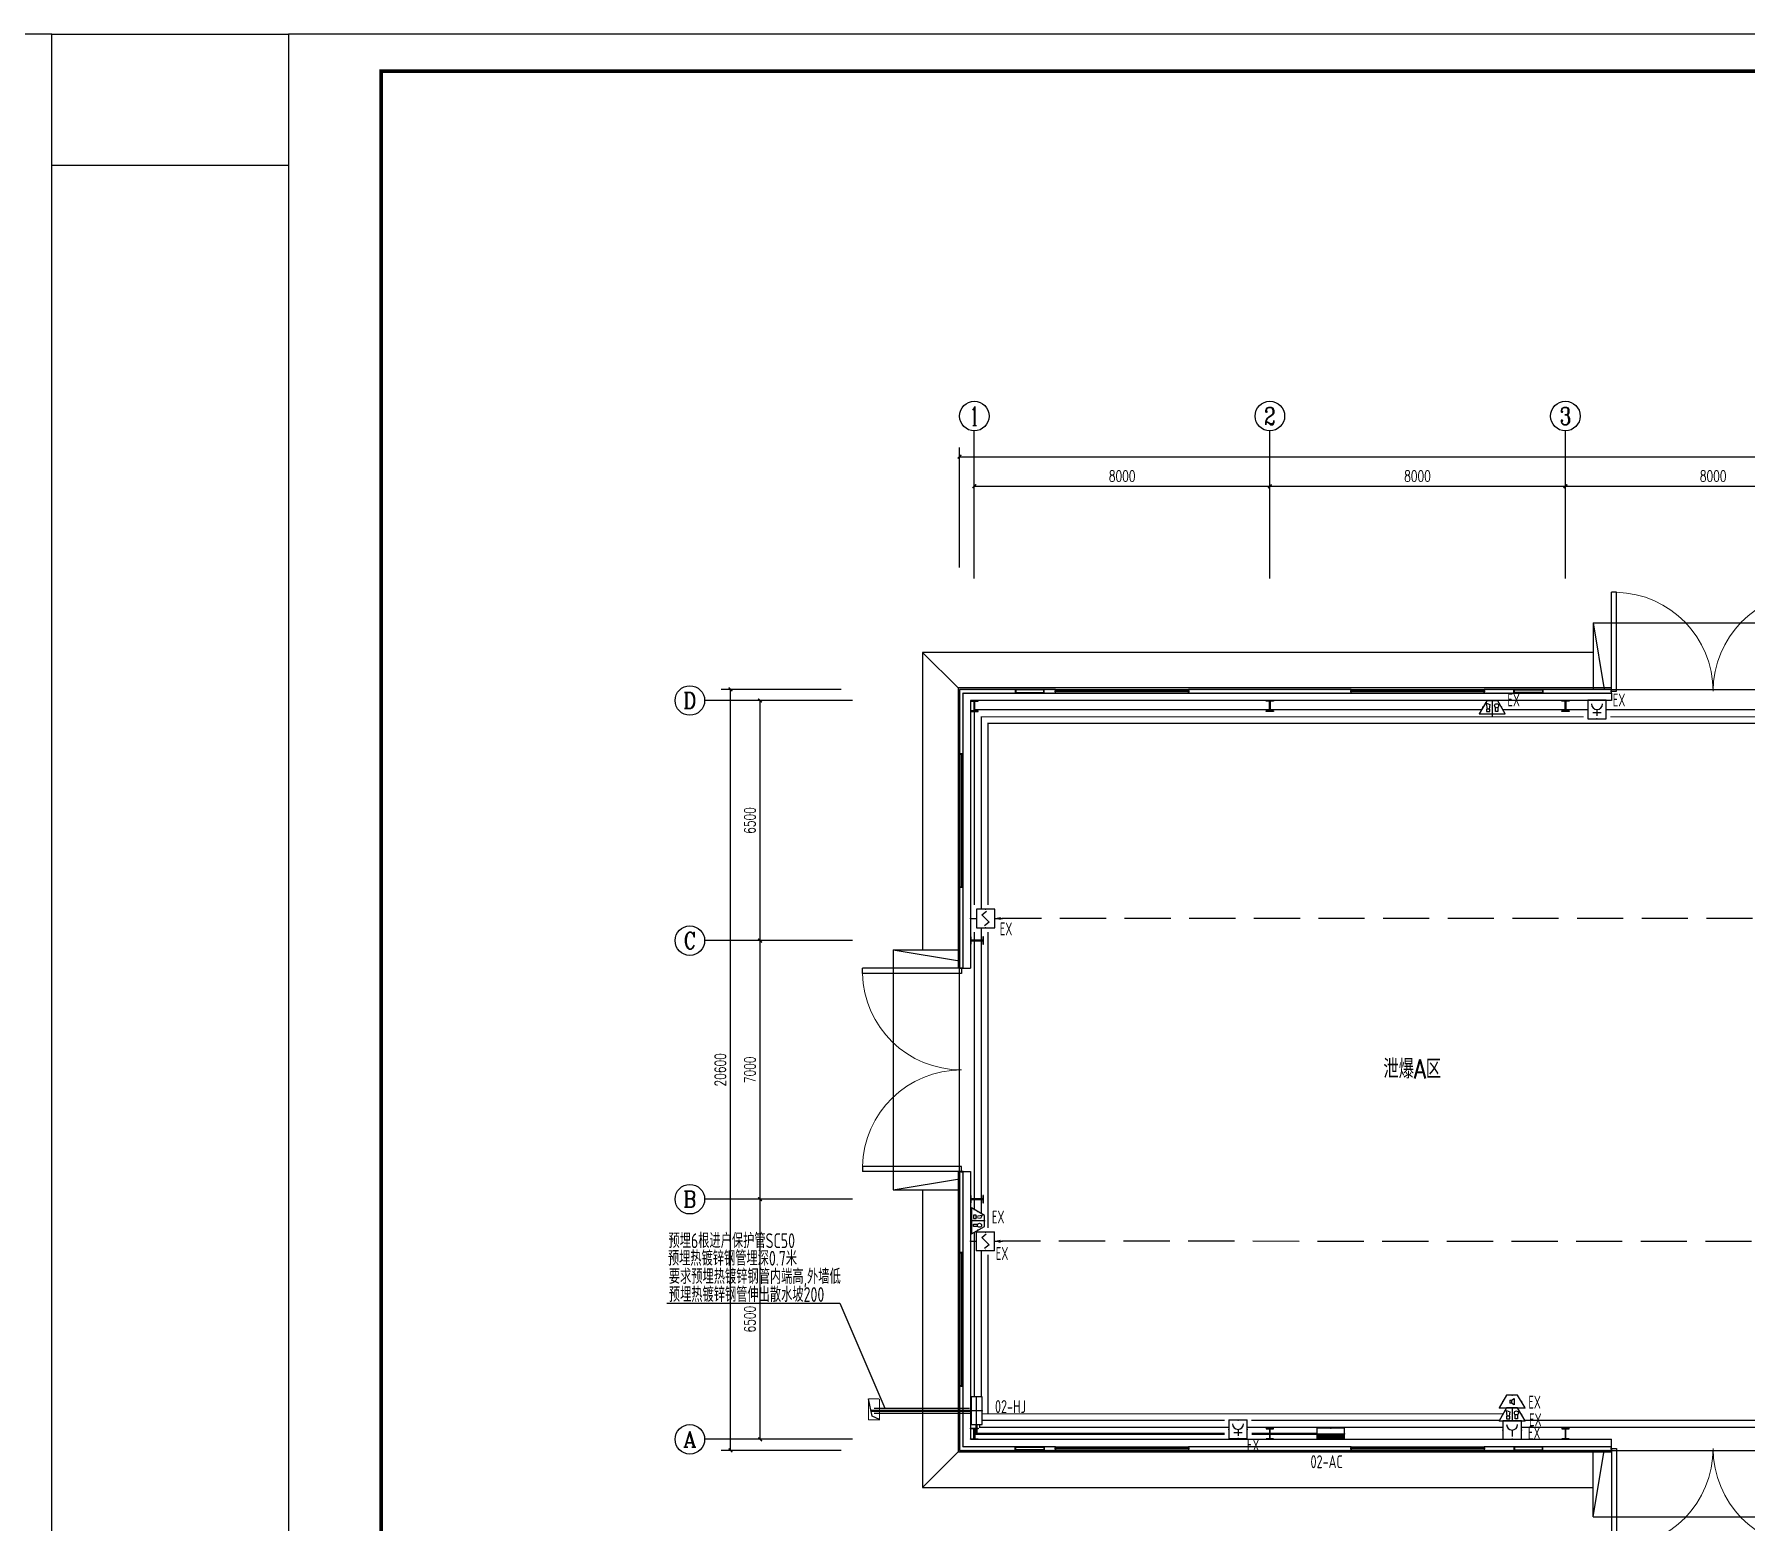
# Model space of a CAD drawing. Extents: x 1234595 to 2088511, y -80443 to 75292.
# Drawn here: x 1702804 to 1749135, y -41469 to -1201 of the extents above; entities that cross this region are included whole.
import ezdxf
from ezdxf.enums import TextEntityAlignment as Align

# ---------------------------------------------------------------- set-up
doc = ezdxf.new("R2010")
doc.units = 0
doc.header["$LTSCALE"] = 1000
doc.header["$MEASUREMENT"] = 0
doc.linetypes.add('DASH', pattern=[0.35, 0.25, -0.1])
doc.linetypes.add('DOTE', pattern=[2.42, 2, -0.2, 0.02, -0.2])
doc.layers.get('0').update_dxf_attribs({"linetype": 'CONTINUOUS'})
doc.layers.get('Defpoints').update_dxf_attribs({"linetype": 'CONTINUOUS'})
doc.layers.add('_0', color=7, linetype='CONTINUOUS', lineweight=25)
for name, color, linetype in [('AXIS_TEXT', 7, 'CONTINUOUS'), ('EQUIP-消防', 3, 'CONTINUOUS'), ('EQUIP-箱柜', 3, 'CONTINUOUS'), ('PUB_DIM', 3, 'CONTINUOUS'), ('PUB_TITLE', 4, 'CONTINUOUS'), ('SIG_TEXT', 7, 'CONTINUOUS'), ('WIRE-消防', 5, 'CONTINUOUS'), ('WIRE-照明', 1, 'CONTINUOUS'), ('建筑底图', 251, 'CONTINUOUS'), ('电信', 7, 'CONTINUOUS'), ('电气', 3, 'CONTINUOUS'), ('电气文字', 7, 'CONTINUOUS')]:
    doc.layers.add(name, color=color, linetype=linetype)
doc.styles.add('_HZTXT', font='txt.shx', dxfattribs={"width": 0.8, "bigfont": 'HZTXT.shx'})
doc.styles.add('_TCH_AXIS', font='COMPLEX', dxfattribs={"bigfont": 'GBCBIG'})
doc.styles.add('_TCH_DIM_T3', font='SIMPLEX', dxfattribs={"width": 0.705882, "bigfont": 'GBCBIG'})
doc.styles.add('_TEL_DIM', font='SIMPLEX', dxfattribs={"width": 0.8, "height": 3.5, "bigfont": 'HZTXT'})
doc.styles.add('COMPLEX', font='COMPLEX')
doc.styles.add('SCEI', font='sceie.shx', dxfattribs={"width": 0.75, "bigfont": 'sceic.shx'})
doc.styles.add('sceie', font='sceie.shx', dxfattribs={"width": 0.7, "bigfont": 'sceic.shx'})
doc.styles.get("Standard").update_dxf_attribs({"font": 'GBENOR', "bigfont": 'GBCBIG'})
doc.styles.add('TG_LINETYPE', font='sceie.shx', dxfattribs={"width": 0.7, "height": 3, "bigfont": 'sceic.shx'})
doc.linetypes.add('TG_BC', pattern='A,2,-0.85,["BC",TG_LINETYPE,S=0.1,R=0,X=-0.65,Y=-0.15],0', length=2.85)
doc.dimstyles.new('_TCH_ARCH&&100', dxfattribs={"dimtxt": 297.5, "dimasz": 100, "dimexe": 250, "dimexo": 300, "dimgap": 126.25, "dimtad": 1, "dimdec": 0, "dimzin": 0, "dimdsep": 46, "dimtxsty": '_TCH_DIM_T3', "dimblk": 'ARCHTICK', "dimcen": 0.09, "dimclrt": 7, "dimazin": 2, "dimtfac": 1, "dimtdec": 0, "dimtix": 1, "dimtmove": 2, "dimatfit": 3, "dimfxl": 0, "dimtolj": 1, "dimtzin": 0, "dimarcsym": 0})

# ---------------------------------------------------------------- blocks, each defined once
blk = doc.blocks.new('$equip$00002936')
for p, q in [((-0.75, 0.6), (-0.75, 0)), ((0.75, 0.6), (-0.75, 0.6)), ((-0.75, 0.3), (0.75, 0.3)), ((-0.75, 0), (0.75, 0)), ((0, 0), (0, 0.6)), ((0.75, 0), (0.75, 0.6))]:
    blk.add_line(p, q)
at = {"const_width": 0.04}
blk.add_lwpolyline([(-0.75, 0.6), (-0.75, 0), (0.75, 0), (0.75, 0.6), (-0.75, 0.6), (-0.75, 0)], dxfattribs=at)
for p in [(-0.75, 0.3), (0, 0.6), (0, 0), (0.75, 0.3)]:
    blk.add_point(p)
at = {"color": 7, "style": '_TEL_DIM', "flags": 1}
for tag in ['A', 'REMARK']:
    blk.add_attdef(tag, text='', height=0.00002, dxfattribs=at).set_placement((0, 0), align=Align.MIDDLE_CENTER)
blk = doc.blocks.new('$equip$00002679')
for p, q in [((-0.3, 0.699), (-0.703, 0)), ((-0.703, 0), (0.703, 0)), ((-0.264, 0.249), (-0.304, 0.569)), ((-0.304, 0.569), (-0.128, 0.489)), ((-0.304, 0.249), (-0.304, 0.113)), ((-0.128, 0.249), (-0.304, 0.249)), ((-0.304, 0.113), (-0.128, 0.113)), ((0.3, 0.699), (-0.3, 0.699)), ((0.3, 0.699), (-0.3, 0.699)), ((-0.128, 0.489), (-0.168, 0.249)), ((-0.128, 0.113), (-0.128, 0.249)), ((0, 0.699), (0, 0)), ((0.174, 0.11), (0.174, 0.338)), ((0.294, 0.11), (0.174, 0.11)), ((0.294, 0.338), (0.294, 0.11)), ((0.703, 0), (0.3, 0.699))]:
    blk.add_line(p, q)
at = {"const_width": 0.04}
for points in [[(-0.299, 0.699), (0.301, 0.699), (0.703, 0), (-0.702, 0), (-0.299, 0.699), (0.301, 0.699)], [(-0.3, 0.699), (0.3, 0.699), (0.703, 0), (-0.703, 0), (-0.3, 0.699), (0.3, 0.699)]]:
    blk.add_lwpolyline(points, dxfattribs=at)
blk.add_circle((0.234, 0.43), 0.111)
for p in [(-0.501, 0.349), (0, 0.699), (0, 0), (0.502, 0.349)]:
    blk.add_point(p)
at = {"color": 7, "flags": 1}
for tag, height, p in [('A', 0.00002, (0, 0)), ('B', 0.4, (0.961, 0.299))]:
    blk.add_attdef(tag, text='', height=height, dxfattribs=at).set_placement(p, align=Align.MIDDLE_CENTER)
blk = doc.blocks.new('$equip$00002677')
for p, q in [((-0.3, 0.699), (-0.703, 0)), ((-0.703, 0), (0.703, 0)), ((0.3, 0.699), (-0.3, 0.699)), ((-0.117, 0.421), (-0.117, 0.26)), ((-0.117, 0.421), (-0.036, 0.421)), ((-0.036, 0.26), (-0.117, 0.26)), ((-0.036, 0.421), (0.118, 0.503)), ((-0.036, 0.421), (-0.036, 0.26)), ((0.118, 0.173), (-0.036, 0.26)), ((0.118, 0.503), (0.118, 0.173)), ((0.703, 0), (0.3, 0.699))]:
    blk.add_line(p, q)
at = {"const_width": 0.04}
blk.add_lwpolyline([(-0.3, 0.699), (0.3, 0.699), (0.703, 0), (-0.703, 0), (-0.3, 0.699), (0.3, 0.699)], dxfattribs=at)
blk.add_lwpolyline([(-0.3, 0.699), (0.3, 0.699), (0.703, 0), (-0.703, 0), (-0.3, 0.699), (0.3, 0.699)], dxfattribs=at)
for p in [(-0.501, 0.349), (0, 0.699), (0, 0), (0.502, 0.349)]:
    blk.add_point(p)
at = {"color": 7, "flags": 1}
for tag, height, p in [('A', 0.00002, (0, 0)), ('B', 0.4, (0.961, 0.299))]:
    blk.add_attdef(tag, text='', height=height, dxfattribs=at).set_placement(p, align=Align.MIDDLE_CENTER)
blk = doc.blocks.new('$equip$00002657')
for p, q in [((-0.5, 1), (-0.5, 0)), ((0.5, 1), (-0.5, 1)), ((0.5, 0), (0.5, 1)), ((-0.5, 0), (0.5, 0)), ((0, 0.5), (0, 0.15))]:
    blk.add_line(p, q)
at = {"const_width": 0.04}
blk.add_lwpolyline([(-0.5, 1), (0.5, 1), (0.5, 0), (-0.5, 0), (-0.5, 1), (0.5, 1)], dxfattribs=at)
blk.add_arc((0, 0.8), 0.3, 180, 0)
for p in [(0, 1), (-0.5, 0.5), (0, 0), (0.5, 0.5)]:
    blk.add_point(p)
at = {"color": 7, "flags": 1}
for tag, height, p in [('A', 0.00002, (0, 0)), ('B', 0.4, (0.762, 0.292))]:
    blk.add_attdef(tag, text='', height=height, dxfattribs=at).set_placement(p, align=Align.MIDDLE_CENTER)
blk = doc.blocks.new('$DorLib2D$00000002')
for p, q in [((-0.5, 0), (-0.5, 0.4875)), ((-0.475, 0.4875), (-0.5, 0.4875)), ((-0.475, 0), (-0.475, 0.4875)), ((0.475, 0), (0.475, 0.4875)), ((0.475, 0.4875), (0.5, 0.4875)), ((0.5, 0), (0.5, 0.4875)), ((-0.5, 0), (-0.475, 0)), ((0.5, 0), (0.475, 0))]:
    blk.add_line(p, q)
at = {"lineweight": 13}
for centre, start, end in [((-0.4875, 0), 0, 88.53072), ((0.4875, 0), 91.46928, 180)]:
    blk.add_arc(centre, 0.4875, start, end, dxfattribs=at)
blk = doc.blocks.new('$TCHSYS$WIN2D')
for p, q in [((-0.5, 0.5), (0.5, 0.5)), ((-0.5, 0.5), (-0.5, -0.5)), ((0.5, 0.5), (0.5, -0.5)), ((0.5, 0.167), (-0.5, 0.167)), ((0.5, -0.167), (-0.5, -0.167)), ((-0.5, -0.5), (0.5, -0.5))]:
    blk.add_line(p, q)
blk = doc.blocks.new('_ArchTick')
at = {"color": 0, "linetype": 'ByBlock', "const_width": 0.4}
blk.add_lwpolyline([(-0.5, -0.5), (0.5, 0.5)], dxfattribs=at)
blk = doc.blocks.new('*D173')
at = {"layer": 'Defpoints', "color": 0, "transparency": 16777216}
for p in [(1722452, -32737), (1724952, -32737), (1724952, -39237)]:
    blk.add_point(p, dxfattribs=at)
at = {"layer": '建筑底图', "color": 0, "lineweight": -2, "transparency": 16777216}
for p, q in [((1724652, -32737), (1722202, -32737)), ((1722452, -39237), (1722452, -32737)), ((1724652, -39237), (1722202, -39237))]:
    blk.add_line(p, q, dxfattribs=at)
at = {"layer": '建筑底图', "color": 0, "lineweight": -2, "transparency": 16777216, "xscale": 100, "yscale": 100, "zscale": 100}
for p, rotation in [((1722452, -32737), 90), ((1722452, -39237), 270)]:
    blk.add_blockref('_ArchTick', p, dxfattribs=dict(at, rotation=rotation))
at = {"layer": '建筑底图', "color": 7, "transparency": 16777216, "insert": (1722177, -35987), "char_height": 297.5, "attachment_point": 5, "rotation": 90, "style": '_TCH_DIM_T3'}
blk.add_mtext('\\A1;6500', dxfattribs=at)
blk = doc.blocks.new('*D174')
at = {"layer": 'Defpoints', "color": 0, "transparency": 16777216}
for p in [(1722452, -25737), (1724952, -25737), (1724952, -32737)]:
    blk.add_point(p, dxfattribs=at)
at = {"layer": '建筑底图', "color": 0, "lineweight": -2, "transparency": 16777216}
for p, q in [((1724652, -25737), (1722202, -25737)), ((1722452, -32737), (1722452, -25737)), ((1724652, -32737), (1722202, -32737))]:
    blk.add_line(p, q, dxfattribs=at)
at = {"layer": '建筑底图', "color": 0, "lineweight": -2, "transparency": 16777216, "xscale": 100, "yscale": 100, "zscale": 100}
for p, rotation in [((1722452, -25737), 90), ((1722452, -32737), 270)]:
    blk.add_blockref('_ArchTick', p, dxfattribs=dict(at, rotation=rotation))
at = {"layer": '建筑底图', "color": 7, "transparency": 16777216, "insert": (1722177, -29237), "char_height": 297.5, "attachment_point": 5, "rotation": 90, "style": '_TCH_DIM_T3'}
blk.add_mtext('\\A1;7000', dxfattribs=at)
blk = doc.blocks.new('*D175')
at = {"layer": 'Defpoints', "color": 0, "transparency": 16777216}
for p in [(1722452, -19237), (1724952, -19237), (1724952, -25737)]:
    blk.add_point(p, dxfattribs=at)
at = {"layer": '建筑底图', "color": 0, "lineweight": -2, "transparency": 16777216}
for p, q in [((1724652, -19237), (1722202, -19237)), ((1722452, -25737), (1722452, -19237)), ((1724652, -25737), (1722202, -25737))]:
    blk.add_line(p, q, dxfattribs=at)
at = {"layer": '建筑底图', "color": 0, "lineweight": -2, "transparency": 16777216, "xscale": 100, "yscale": 100, "zscale": 100}
for p, rotation in [((1722452, -19237), 90), ((1722452, -25737), 270)]:
    blk.add_blockref('_ArchTick', p, dxfattribs=dict(at, rotation=rotation))
at = {"layer": '建筑底图', "color": 7, "transparency": 16777216, "insert": (1722177, -22487), "char_height": 297.5, "attachment_point": 5, "rotation": 90, "style": '_TCH_DIM_T3'}
blk.add_mtext('\\A1;6500', dxfattribs=at)
blk = doc.blocks.new('*D176')
at = {"layer": 'Defpoints', "color": 0, "transparency": 16777216}
for p in [(1721652, -18937), (1724952, -18937), (1724952, -39537)]:
    blk.add_point(p, dxfattribs=at)
at = {"layer": '建筑底图', "color": 0, "lineweight": -2, "transparency": 16777216}
for p, q in [((1724652, -18937), (1721402, -18937)), ((1721652, -39537), (1721652, -18937)), ((1724652, -39537), (1721402, -39537))]:
    blk.add_line(p, q, dxfattribs=at)
at = {"layer": '建筑底图', "color": 0, "lineweight": -2, "transparency": 16777216, "xscale": 100, "yscale": 100, "zscale": 100}
for p, rotation in [((1721652, -18937), 90), ((1721652, -39537), 270)]:
    blk.add_blockref('_ArchTick', p, dxfattribs=dict(at, rotation=rotation))
at = {"layer": '建筑底图', "color": 7, "transparency": 16777216, "insert": (1721377, -29237), "char_height": 297.5, "attachment_point": 5, "rotation": 90, "style": '_TCH_DIM_T3'}
blk.add_mtext('\\A1;20600', dxfattribs=at)
blk = doc.blocks.new('_AXISO')
blk.add_circle((0, 0), 0.5)
at = {"layer": 'AXIS_TEXT', "style": 'COMPLEX', "width": 1.041667}
blk.add_attdef('A', text='', height=0.56, dxfattribs=at).set_placement((-0.25, -0.28), (0.25, -0.28), align=Align.FIT)
blk = doc.blocks.new('*D181')
at = {"layer": 'Defpoints', "color": 0, "transparency": 16777216}
for p in [(1736252, -13437), (1728252, -15937), (1736252, -15937)]:
    blk.add_point(p, dxfattribs=at)
at = {"layer": '建筑底图', "color": 0, "lineweight": -2, "transparency": 16777216}
for p, q in [((1728252, -15637), (1728252, -13187)), ((1736252, -15637), (1736252, -13187)), ((1728252, -13437), (1736252, -13437))]:
    blk.add_line(p, q, dxfattribs=at)
at = {"layer": '建筑底图', "color": 0, "lineweight": -2, "transparency": 16777216, "xscale": 100, "yscale": 100, "zscale": 100, "rotation": 180}
blk.add_blockref('_ArchTick', (1728252, -13437), dxfattribs=at)
at = {"layer": '建筑底图', "color": 0, "lineweight": -2, "transparency": 16777216, "xscale": 100, "yscale": 100, "zscale": 100}
blk.add_blockref('_ArchTick', (1736252, -13437), dxfattribs=at)
at = {"layer": '建筑底图', "color": 7, "transparency": 16777216, "insert": (1732252, -13162), "char_height": 297.5, "attachment_point": 5, "style": '_TCH_DIM_T3'}
blk.add_mtext('\\A1;8000', dxfattribs=at)
blk = doc.blocks.new('*D182')
at = {"layer": 'Defpoints', "color": 0, "transparency": 16777216}
for p in [(1744252, -13437), (1736252, -15937), (1744252, -15937)]:
    blk.add_point(p, dxfattribs=at)
at = {"layer": '建筑底图', "color": 0, "lineweight": -2, "transparency": 16777216}
for p, q in [((1736252, -15637), (1736252, -13187)), ((1744252, -15637), (1744252, -13187)), ((1736252, -13437), (1744252, -13437))]:
    blk.add_line(p, q, dxfattribs=at)
at = {"layer": '建筑底图', "color": 0, "lineweight": -2, "transparency": 16777216, "xscale": 100, "yscale": 100, "zscale": 100, "rotation": 180}
blk.add_blockref('_ArchTick', (1736252, -13437), dxfattribs=at)
at = {"layer": '建筑底图', "color": 0, "lineweight": -2, "transparency": 16777216, "xscale": 100, "yscale": 100, "zscale": 100}
blk.add_blockref('_ArchTick', (1744252, -13437), dxfattribs=at)
at = {"layer": '建筑底图', "color": 7, "transparency": 16777216, "insert": (1740252, -13162), "char_height": 297.5, "attachment_point": 5, "style": '_TCH_DIM_T3'}
blk.add_mtext('\\A1;8000', dxfattribs=at)
blk = doc.blocks.new('*D183')
at = {"layer": 'Defpoints', "color": 0, "transparency": 16777216}
for p in [(1752252, -13437), (1744252, -15937), (1752252, -15937)]:
    blk.add_point(p, dxfattribs=at)
at = {"layer": '建筑底图', "color": 0, "lineweight": -2, "transparency": 16777216}
for p, q in [((1744252, -15637), (1744252, -13187)), ((1752252, -15637), (1752252, -13187)), ((1744252, -13437), (1752252, -13437))]:
    blk.add_line(p, q, dxfattribs=at)
at = {"layer": '建筑底图', "color": 0, "lineweight": -2, "transparency": 16777216, "xscale": 100, "yscale": 100, "zscale": 100, "rotation": 180}
blk.add_blockref('_ArchTick', (1744252, -13437), dxfattribs=at)
at = {"layer": '建筑底图', "color": 0, "lineweight": -2, "transparency": 16777216, "xscale": 100, "yscale": 100, "zscale": 100}
blk.add_blockref('_ArchTick', (1752252, -13437), dxfattribs=at)
at = {"layer": '建筑底图', "color": 7, "transparency": 16777216, "insert": (1748252, -13162), "char_height": 297.5, "attachment_point": 5, "style": '_TCH_DIM_T3'}
blk.add_mtext('\\A1;8000', dxfattribs=at)
blk = doc.blocks.new('*D187')
at = {"layer": 'Defpoints', "color": 0, "transparency": 16777216}
for p in [(1776652, -12637), (1727852, -15937), (1776652, -15937)]:
    blk.add_point(p, dxfattribs=at)
at = {"layer": '建筑底图', "color": 0, "lineweight": -2, "transparency": 16777216}
for p, q in [((1727852, -15637), (1727852, -12387)), ((1776652, -15637), (1776652, -12387)), ((1727852, -12637), (1776652, -12637))]:
    blk.add_line(p, q, dxfattribs=at)
at = {"layer": '建筑底图', "color": 0, "lineweight": -2, "transparency": 16777216, "xscale": 100, "yscale": 100, "zscale": 100, "rotation": 180}
blk.add_blockref('_ArchTick', (1727852, -12637), dxfattribs=at)
at = {"layer": '建筑底图', "color": 0, "lineweight": -2, "transparency": 16777216, "xscale": 100, "yscale": 100, "zscale": 100}
blk.add_blockref('_ArchTick', (1776652, -12637), dxfattribs=at)
at = {"layer": '建筑底图', "color": 7, "transparency": 16777216, "insert": (1752252, -12362), "char_height": 297.5, "attachment_point": 5, "style": '_TCH_DIM_T3'}
blk.add_mtext('\\A1;48800', dxfattribs=at)
blk = doc.blocks.new('$equip$00002763')
for p, q in [((-0.5, 0), (-0.907, 0)), ((-0.802, 0.041), (-0.802, -0.039)), ((-0.802, -0.039), (-0.632, 0)), ((-0.5, 0.5), (-0.5, -0.5)), ((0.5, 0.5), (-0.5, 0.5)), ((-0.2, 0.2), (0.05, 0.4)), ((0, 0), (-0.2, 0.2)), ((0, 0), (0.2, -0.2)), ((0.5, -0.5), (0.5, 0.5)), ((0.809, 0), (0.5, 0)), ((-0.5, -0.5), (0.5, -0.5)), ((0.2, -0.2), (-0.05, -0.4))]:
    blk.add_line(p, q)
at = {"color": 0, "linetype": 'Continuous'}
blk.add_line((-0.632, 0), (-0.802, 0.041), dxfattribs=at)
at = {"const_width": 0.04}
for points in [[(-0.907, 0), (-0.5, 0)], [(-0.5, 0.5), (0.5, 0.5), (0.5, -0.5), (-0.5, -0.5), (-0.5, 0.5), (0.5, 0.5)], [(0.5, 0), (0.809, 0)]]:
    blk.add_lwpolyline(points, dxfattribs=at)
for p in [(-0.907, 0), (0, 0.5), (0.809, 0), (0, -0.5)]:
    blk.add_point(p)
blk.add_solid([(-0.632, 0), (-0.802, 0.041), (-0.802, -0.039)])
at = {"color": 7, "flags": 1}
for tag, height, p in [('A', 0.00002, (0, 0)), ('B', 0.4, (0.755, -0.345))]:
    blk.add_attdef(tag, text='', height=height, dxfattribs=at).set_placement(p, align=Align.MIDDLE_CENTER)
blk = doc.blocks.new('*X52')
at = {"color": 0}
for p, q in [((-250, 33), (-183, 100)), ((-250, 68), (-218, 100)), ((-247, 0), (-147, 100)), ((-212, 0), (-112, 100)), ((-177, 0), (-77, 100)), ((-141, 0), (-41, 100)), ((-106, 0), (-6, 100)), ((-71, 0), (29, 100)), ((-35, 0), (65, 100)), ((0, 0), (100, 100)), ((35, 0), (135, 100)), ((71, 0), (171, 100)), ((106, 0), (206, 100)), ((141, 0), (241, 100)), ((177, 0), (250, 73)), ((212, 0), (250, 38)), ((247, 0), (250, 3))]:
    blk.add_line(p, q, dxfattribs=at)
blk = doc.blocks.new('$equip$00002929')
for p, q in [((-0.75, 0.6), (-0.75, 0)), ((0.75, 0.6), (-0.75, 0.6)), ((-0.75, 0.3), (0.75, 0.3)), ((-0.75, 0), (0.75, 0)), ((0.75, 0), (0.75, 0.6))]:
    blk.add_line(p, q)
for points, const_width in [([(-0.75, 0.15), (0.75, 0.15)], 0.3), ([(-0.75, 0.6), (-0.75, 0), (0.75, 0), (0.75, 0.6), (-0.75, 0.6), (-0.75, 0)], 0.04)]:
    blk.add_lwpolyline(points, dxfattribs=dict(const_width=const_width))
for p in [(-0.75, 0.3), (0, 0.6), (0, 0), (0.75, 0.3)]:
    blk.add_point(p)
at = {"xscale": 0.00300000000061118, "yscale": 0.00300000000061118, "zscale": 0.00300000000061118}
blk.add_blockref('*X52', (0, 0), dxfattribs=at)
at = {"color": 7, "style": '_TEL_DIM', "flags": 1}
for tag in ['A', 'REMARK']:
    blk.add_attdef(tag, text='', height=0.00002, dxfattribs=at).set_placement((0, 0), align=Align.MIDDLE_CENTER)
blk = doc.blocks.new('$equip$00002656')
for p, q in [((-0.5, 1), (-0.5, 0)), ((0.5, 1), (-0.5, 1)), ((0.5, 0), (0.5, 1)), ((-0.5, 0), (0.5, 0)), ((-0.219, 0.331), (0.222, 0.331)), ((0, 0.5), (0, 0.15))]:
    blk.add_line(p, q)
at = {"const_width": 0.04}
blk.add_lwpolyline([(-0.5, 1), (0.5, 1), (0.5, 0), (-0.5, 0), (-0.5, 1), (0.5, 1)], dxfattribs=at)
blk.add_arc((0, 0.8), 0.3, 180, 0)
for p in [(0, 1), (-0.5, 0.5), (0, 0), (0.5, 0.5)]:
    blk.add_point(p)
at = {"color": 7, "flags": 1}
for tag, height, p in [('A', 0.00002, (0, 0)), ('B', 0.4, (0.762, 0.292))]:
    blk.add_attdef(tag, text='', height=height, dxfattribs=at).set_placement(p, align=Align.MIDDLE_CENTER)

msp = doc.modelspace()

# ---------------------------------------------------------------- hatches: boundary and pattern name
at = {"layer": '建筑底图'}
for points in [[(1727852.2, -18936.9), (1727852.2, -20686.9), (1727882.2, -20656.9), (1727882.2, -18966.9)], [(1730452.2, -18936.9), (1727852.2, -18936.9), (1727882.2, -18966.9), (1730422.2, -18966.9)], [(1730452.2, -19036.9), (1730452.2, -18936.9), (1730422.2, -18966.9), (1730422.2, -19006.9)], [(1738452.2, -18936.9), (1734052.2, -18936.9), (1734082.2, -18966.9), (1738422.2, -18966.9)], [(1734052.2, -18936.9), (1734052.2, -19036.9), (1734082.2, -19006.9), (1734082.2, -18966.9)], [(1738452.2, -19036.9), (1738452.2, -18936.9), (1738422.2, -18966.9), (1738422.2, -19006.9)], [(1745502.2, -18936.9), (1742052.2, -18936.9), (1742082.2, -18966.9), (1745472.2, -18966.9)], [(1742052.2, -18936.9), (1742052.2, -19036.9), (1742082.2, -19006.9), (1742082.2, -18966.9)], [(1745502.2, -19036.9), (1745502.2, -18936.9), (1745472.2, -18966.9), (1745472.2, -19006.9)], [(1727952.2, -20686.9), (1727952.2, -19036.9), (1727922.2, -19006.9), (1727922.2, -20656.9)], [(1727952.2, -19036.9), (1730452.2, -19036.9), (1730422.2, -19006.9), (1727922.2, -19006.9)], [(1728242.2, -19520.9), (1728152.2, -19520.9), (1728152.2, -19536.9), (1728352.2, -19536.9), (1728352.2, -19520.9), (1728262.2, -19520.9), (1728262.2, -19252.9), (1728352.2, -19252.9), (1728352.2, -19236.9), (1728152.2, -19236.9), (1728152.2, -19252.9), (1728242.2, -19252.9)], [(1734052.2, -19036.9), (1738452.2, -19036.9), (1738422.2, -19006.9), (1734082.2, -19006.9)], [(1736262.2, -19520.9), (1736352.2, -19520.9), (1736352.2, -19536.9), (1736152.2, -19536.9), (1736152.2, -19520.9), (1736242.2, -19520.9), (1736242.2, -19252.9), (1736152.2, -19252.9), (1736152.2, -19236.9), (1736352.2, -19236.9), (1736352.2, -19252.9), (1736262.2, -19252.9)], [(1742052.2, -19036.9), (1745502.2, -19036.9), (1745472.2, -19006.9), (1742082.2, -19006.9)], [(1744262.2, -19520.9), (1744352.2, -19520.9), (1744352.2, -19536.9), (1744152.2, -19536.9), (1744152.2, -19520.9), (1744242.2, -19520.9), (1744242.2, -19252.9), (1744152.2, -19252.9), (1744152.2, -19236.9), (1744352.2, -19236.9), (1744352.2, -19252.9), (1744262.2, -19252.9)], [(1727852.2, -20686.9), (1727952.2, -20686.9), (1727922.2, -20656.9), (1727882.2, -20656.9)], [(1727952.2, -24286.9), (1727852.2, -24286.9), (1727882.2, -24316.9), (1727922.2, -24316.9)], [(1727852.2, -24286.9), (1727852.2, -26486.9), (1727882.2, -26456.9), (1727882.2, -24316.9)], [(1727952.2, -26486.9), (1727952.2, -24286.9), (1727922.2, -24316.9), (1727922.2, -26456.9)], [(1728168.2, -25726.9), (1728168.2, -25636.9), (1728152.2, -25636.9), (1728152.2, -25836.9), (1728168.2, -25836.9), (1728168.2, -25746.9), (1728486.2, -25746.9), (1728486.2, -25836.9), (1728502.2, -25836.9), (1728502.2, -25636.9), (1728486.2, -25636.9), (1728486.2, -25726.9)], [(1727852.2, -26486.9), (1727952.2, -26486.9), (1727922.2, -26456.9), (1727882.2, -26456.9)], [(1727952.2, -31986.9), (1727852.2, -31986.9), (1727882.2, -32016.9), (1727922.2, -32016.9)], [(1727852.2, -31986.9), (1727852.2, -34186.9), (1727882.2, -34156.9), (1727882.2, -32016.9)], [(1727952.2, -34186.9), (1727952.2, -31986.9), (1727922.2, -32016.9), (1727922.2, -34156.9)], [(1728168.2, -32726.9), (1728168.2, -32636.9), (1728152.2, -32636.9), (1728152.2, -32836.9), (1728168.2, -32836.9), (1728168.2, -32746.9), (1728486.2, -32746.9), (1728486.2, -32836.9), (1728502.2, -32836.9), (1728502.2, -32636.9), (1728486.2, -32636.9), (1728486.2, -32726.9)], [(1727852.2, -34186.9), (1727952.2, -34186.9), (1727922.2, -34156.9), (1727882.2, -34156.9)], [(1727952.2, -37786.9), (1727852.2, -37786.9), (1727882.2, -37816.9), (1727922.2, -37816.9)], [(1727852.2, -37786.9), (1727852.2, -39536.9), (1727882.2, -39506.9), (1727882.2, -37816.9)], [(1727952.2, -39436.9), (1727952.2, -37786.9), (1727922.2, -37816.9), (1727922.2, -39466.9)], [(1728242.2, -38952.9), (1728152.2, -38952.9), (1728152.2, -38936.9), (1728352.2, -38936.9), (1728352.2, -38952.9), (1728262.2, -38952.9), (1728262.2, -39220.9), (1728352.2, -39220.9), (1728352.2, -39236.9), (1728152.2, -39236.9), (1728152.2, -39220.9), (1728242.2, -39220.9)], [(1736262.2, -38952.9), (1736352.2, -38952.9), (1736352.2, -38936.9), (1736152.2, -38936.9), (1736152.2, -38952.9), (1736242.2, -38952.9), (1736242.2, -39220.9), (1736152.2, -39220.9), (1736152.2, -39236.9), (1736352.2, -39236.9), (1736352.2, -39220.9), (1736262.2, -39220.9)], [(1744262.2, -38952.9), (1744352.2, -38952.9), (1744352.2, -38936.9), (1744152.2, -38936.9), (1744152.2, -38952.9), (1744242.2, -38952.9), (1744242.2, -39220.9), (1744152.2, -39220.9), (1744152.2, -39236.9), (1744352.2, -39236.9), (1744352.2, -39220.9), (1744262.2, -39220.9)], [(1727852.2, -39536.9), (1730452.2, -39536.9), (1730422.2, -39506.9), (1727882.2, -39506.9)], [(1730452.2, -39436.9), (1727952.2, -39436.9), (1727922.2, -39466.9), (1730422.2, -39466.9)], [(1730452.2, -39536.9), (1730452.2, -39436.9), (1730422.2, -39466.9), (1730422.2, -39506.9)], [(1738452.2, -39436.9), (1734052.2, -39436.9), (1734082.2, -39466.9), (1738422.2, -39466.9)], [(1734052.2, -39436.9), (1734052.2, -39536.9), (1734082.2, -39506.9), (1734082.2, -39466.9)], [(1734052.2, -39536.9), (1738452.2, -39536.9), (1738422.2, -39506.9), (1734082.2, -39506.9)], [(1738452.2, -39536.9), (1738452.2, -39436.9), (1738422.2, -39466.9), (1738422.2, -39506.9)], [(1745502.2, -39436.9), (1742052.2, -39436.9), (1742082.2, -39466.9), (1745472.2, -39466.9)], [(1742052.2, -39436.9), (1742052.2, -39536.9), (1742082.2, -39506.9), (1742082.2, -39466.9)], [(1742052.2, -39536.9), (1745502.2, -39536.9), (1745472.2, -39506.9), (1742082.2, -39506.9)], [(1745502.2, -39536.9), (1745502.2, -39436.9), (1745472.2, -39466.9), (1745472.2, -39506.9)]]:
    msp.add_hatch(color=256, dxfattribs=at).paths.add_polyline_path(points)

# ---------------------------------------------------------------- linework, layer by layer
at = {"color": 2, "linetype": 'DASH', "ltscale": 5}
for p, q in [((1775568.3, -25137.9), (1729010.5, -25137.9)), ((1775543.4, -33886.9), (1729004.9, -33875.6))]:
    msp.add_line(p, q, dxfattribs=at)
at = {"layer": '_0', "color": 0}
msp.add_lwpolyline([(1703279, -1200.6), (1709691.4, -1200.6), (1709691.4, -4754), (1703279, -4754)], close=True, dxfattribs=at)
at = {"layer": 'PUB_DIM'}
for p, q in [((1719925.1, -35553.3), (1724612, -35553.3)), ((1724612, -35553.3), (1725833.2, -38395.9))]:
    msp.add_line(p, q, dxfattribs=at)
at = {"layer": 'PUB_TITLE', "color": 4}
for points in [[(1619179, -60600.6), (1703279, -60600.6), (1703279, -1200.6), (1619179, -1200.6)], [(1709691.4, -60600.6), (1793791.4, -60600.6), (1793791.4, -1200.6), (1709691.4, -1200.6)]]:
    msp.add_lwpolyline(points, close=True, dxfattribs=at)
at = {"layer": 'PUB_TITLE', "color": 4, "const_width": 100}
msp.add_lwpolyline([(1712191.4, -59600.6), (1792791.4, -59600.6), (1792791.4, -2200.6), (1712191.4, -2200.6)], close=True, dxfattribs=at)
at = {"layer": 'SIG_TEXT'}
for p, q in [((1725490.3, -38606.4), (1725386.3, -38139.8)), ((1725683.7, -38701.4), (1725490.3, -38606.4))]:
    msp.add_line(p, q, dxfattribs=at)
at = {"layer": 'WIRE-消防', "color": 5, "linetype": 'Continuous', "const_width": 35}
for points in [[(1741984.5, -19486.3), (1728252.4, -19486.3), (1728252.4, -24775.4)], [(1744864.2, -19486.3), (1742561.9, -19486.3)], [(1756982.8, -19486.3), (1745364.2, -19486.3)], [(1728252.4, -25500.4), (1728252.4, -33038.2)], [(1728252.4, -33632.1), (1728252.4, -38088.4)], [(1735143, -38912.7), (1728398.4, -38912.7), (1728398.4, -38838.4)], [(1742560.2, -38912.7), (1735643, -38912.7)], [(1757101.1, -38912.7), (1743060.2, -38912.7)]]:
    msp.add_lwpolyline(points, dxfattribs=at)
at = {"layer": 'WIRE-消防', "linetype": 'Continuous', "const_width": 60}
msp.add_lwpolyline([(1725459.9, -38463.4), (1728162.2, -38463.4)], dxfattribs=at)
msp.add_lwpolyline([(1725459.9, -38463.4), (1728162.2, -38463.4)], dxfattribs=at)
at = {"layer": 'WIRE-消防', "color": 6, "linetype": 'DOTE', "const_width": 60}
for points in [[(1735030.5, -39086.9), (1728312.2, -39086.9), (1728312.2, -38838.4)], [(1737525.5, -39086.9), (1735755.5, -39086.9)]]:
    msp.add_lwpolyline(points, dxfattribs=at)
at = {"layer": 'WIRE-照明', "color": 1, "linetype": 'DASH', "const_width": 35}
for points in [[(1744744.7, -19678.4), (1728444.5, -19678.4), (1728444.5, -24887.9)], [(1761028.2, -19678.4), (1745469.7, -19678.4)], [(1728444.5, -25387.9), (1728444.5, -33127.6)], [(1728444.5, -34118.8), (1728444.5, -38088.4)], [(1735028.2, -38720.6), (1728462.2, -38720.6)], [(1742458.7, -38720.6), (1735753.2, -38720.6)], [(1768853.6, -38720.6), (1743152, -38720.6)]]:
    msp.add_lwpolyline(points, dxfattribs=at)
at = {"layer": 'WIRE-照明', "color": 4, "linetype": 'TG_BC', "const_width": 35}
for points in [[(1775648, -24381.1), (1775648, -19852.2), (1728618.4, -19852.2), (1728618.4, -24775.4)], [(1728618.4, -25500.4), (1728618.4, -33513.1)], [(1728618.4, -34238.1), (1728618.4, -38546.7)], [(1742568.1, -38546.7), (1728462.2, -38546.7)]]:
    msp.add_lwpolyline(points, dxfattribs=at)
at = {"layer": 'WIRE-照明', "const_width": 35}
msp.add_lwpolyline([(1742272.2, -19678.4), (1742272.2, -19593.4)], dxfattribs=at)
at = {"layer": '建筑底图'}
for p, q in [((1728252.2, -15936.9), (1728252.2, -11936.9)), ((1736252.2, -15936.9), (1736252.2, -11936.9)), ((1744252.2, -15936.9), (1744252.2, -11936.9)), ((1745002.2, -17136.9), (1751502.2, -17136.9)), ((1745002.2, -17136.9), (1745302.2, -18936.9)), ((1745002.2, -17136.9), (1745002.2, -18936.9)), ((1727812.2, -18896.9), (1726852.2, -17936.9)), ((1727852.2, -18936.9), (1727852.2, -20686.9)), ((1730452.2, -18936.9), (1727852.2, -18936.9)), ((1730452.2, -19036.9), (1730452.2, -18936.9)), ((1738452.2, -18936.9), (1734052.2, -18936.9)), ((1734052.2, -18936.9), (1734052.2, -19036.9)), ((1738452.2, -19036.9), (1738452.2, -18936.9)), ((1745502.2, -18936.9), (1742052.2, -18936.9)), ((1742052.2, -18936.9), (1742052.2, -19036.9)), ((1745502.2, -18936.9), (1745502.2, -18896.9)), ((1745502.2, -18936.9), (1751002.2, -18936.9)), ((1745502.2, -19036.9), (1745502.2, -18936.9)), ((1724952.2, -19236.9), (1720952.2, -19236.9)), ((1727952.2, -20686.9), (1727952.2, -19036.9)), ((1727952.2, -19036.9), (1730452.2, -19036.9)), ((1734052.2, -19036.9), (1738452.2, -19036.9)), ((1742052.2, -19036.9), (1745502.2, -19036.9)), ((1745502.2, -19036.9), (1745502.2, -19236.9)), ((1727852.2, -20686.9), (1727952.2, -20686.9)), ((1727952.2, -24286.9), (1727852.2, -24286.9)), ((1727852.2, -24286.9), (1727852.2, -26486.9)), ((1727952.2, -26486.9), (1727952.2, -24286.9)), ((1724952.2, -25736.9), (1720952.2, -25736.9)), ((1726052.2, -25986.9), (1726052.2, -32486.9)), ((1726052.2, -25986.9), (1727852.2, -26286.9)), ((1726052.2, -25986.9), (1727852.2, -25986.9)), ((1727852.2, -26486.9), (1727812.2, -26486.9)), ((1727852.2, -31986.9), (1727852.2, -26486.9)), ((1727852.2, -26486.9), (1727952.2, -26486.9)), ((1727952.2, -26486.9), (1728152.2, -26486.9)), ((1726052.2, -32486.9), (1727852.2, -32186.9)), ((1727852.2, -31986.9), (1727812.2, -31986.9)), ((1727952.2, -31986.9), (1727852.2, -31986.9)), ((1727852.2, -31986.9), (1727852.2, -34186.9)), ((1727952.2, -31986.9), (1728152.2, -31986.9)), ((1727952.2, -34186.9), (1727952.2, -31986.9)), ((1724952.2, -32736.9), (1720952.2, -32736.9)), ((1726052.2, -32486.9), (1727852.2, -32486.9)), ((1727852.2, -34186.9), (1727952.2, -34186.9)), ((1727952.2, -37786.9), (1727852.2, -37786.9)), ((1727852.2, -37786.9), (1727852.2, -39536.9)), ((1727952.2, -39436.9), (1727952.2, -37786.9)), ((1724952.2, -39236.9), (1720952.2, -39236.9)), ((1745502.2, -39436.9), (1745502.2, -39236.9)), ((1727812.2, -39576.9), (1726852.2, -40536.9)), ((1727852.2, -39536.9), (1730452.2, -39536.9)), ((1730452.2, -39436.9), (1727952.2, -39436.9)), ((1730452.2, -39536.9), (1730452.2, -39436.9)), ((1738452.2, -39436.9), (1734052.2, -39436.9)), ((1734052.2, -39436.9), (1734052.2, -39536.9)), ((1734052.2, -39536.9), (1738452.2, -39536.9)), ((1738452.2, -39536.9), (1738452.2, -39436.9)), ((1745502.2, -39436.9), (1742052.2, -39436.9)), ((1742052.2, -39436.9), (1742052.2, -39536.9)), ((1742052.2, -39536.9), (1745502.2, -39536.9)), ((1745002.2, -41336.9), (1745302.2, -39536.9)), ((1745002.2, -41336.9), (1745002.2, -39536.9)), ((1745502.2, -39536.9), (1745502.2, -39436.9)), ((1745502.2, -39536.9), (1745502.2, -39576.9)), ((1745502.2, -39536.9), (1751002.2, -39536.9)), ((1745002.2, -41336.9), (1751502.2, -41336.9))]:
    msp.add_line(p, q, dxfattribs=at)
for points in [[(1745002.2, -17936.9), (1726852.2, -17936.9), (1726852.2, -25986.9)], [(1745502.2, -18896.9), (1727812.2, -18896.9), (1727812.2, -26486.9)], [(1729359.7, -19036.9), (1730144.7, -19036.9), (1730144.7, -18936.9), (1729359.7, -18936.9), (1729359.7, -19036.9)], [(1743644.7, -19036.9), (1742859.7, -19036.9), (1742859.7, -18936.9), (1743644.7, -18936.9), (1743644.7, -19036.9)], [(1745502.2, -19236.9), (1728152.2, -19236.9), (1728152.2, -26486.9)], [(1727812.2, -31986.9), (1727812.2, -39576.9), (1745502.2, -39576.9)], [(1728152.2, -31986.9), (1728152.2, -39236.9), (1745502.2, -39236.9)], [(1726852.2, -32486.9), (1726852.2, -40536.9), (1745002.2, -40536.9)], [(1729359.7, -39436.9), (1730144.7, -39436.9), (1730144.7, -39536.9), (1729359.7, -39536.9), (1729359.7, -39436.9)], [(1743644.7, -39436.9), (1742859.7, -39436.9), (1742859.7, -39536.9), (1743644.7, -39536.9), (1743644.7, -39436.9)]]:
    msp.add_lwpolyline(points, dxfattribs=at)
for points in [[(1729374.7, -19021.9), (1730129.7, -19021.9), (1730129.7, -18951.9), (1729374.7, -18951.9)], [(1743629.7, -19021.9), (1742874.7, -19021.9), (1742874.7, -18951.9), (1743629.7, -18951.9)], [(1728352.2, -19236.9), (1728152.2, -19236.9), (1728152.2, -19252.9), (1728242.2, -19252.9), (1728242.2, -19520.9), (1728152.2, -19520.9), (1728152.2, -19536.9), (1728352.2, -19536.9), (1728352.2, -19520.9), (1728262.2, -19520.9), (1728262.2, -19252.9), (1728352.2, -19252.9)], [(1736152.2, -19236.9), (1736352.2, -19236.9), (1736352.2, -19252.9), (1736262.2, -19252.9), (1736262.2, -19520.9), (1736352.2, -19520.9), (1736352.2, -19536.9), (1736152.2, -19536.9), (1736152.2, -19520.9), (1736242.2, -19520.9), (1736242.2, -19252.9), (1736152.2, -19252.9)], [(1744152.2, -19236.9), (1744352.2, -19236.9), (1744352.2, -19252.9), (1744262.2, -19252.9), (1744262.2, -19520.9), (1744352.2, -19520.9), (1744352.2, -19536.9), (1744152.2, -19536.9), (1744152.2, -19520.9), (1744242.2, -19520.9), (1744242.2, -19252.9), (1744152.2, -19252.9)], [(1728502.2, -25836.9), (1728502.2, -25636.9), (1728486.2, -25636.9), (1728486.2, -25726.9), (1728168.2, -25726.9), (1728168.2, -25636.9), (1728152.2, -25636.9), (1728152.2, -25836.9), (1728168.2, -25836.9), (1728168.2, -25746.9), (1728486.2, -25746.9), (1728486.2, -25836.9)], [(1728502.2, -32836.9), (1728502.2, -32636.9), (1728486.2, -32636.9), (1728486.2, -32726.9), (1728168.2, -32726.9), (1728168.2, -32636.9), (1728152.2, -32636.9), (1728152.2, -32836.9), (1728168.2, -32836.9), (1728168.2, -32746.9), (1728486.2, -32746.9), (1728486.2, -32836.9)], [(1728352.2, -39236.9), (1728152.2, -39236.9), (1728152.2, -39220.9), (1728242.2, -39220.9), (1728242.2, -38952.9), (1728152.2, -38952.9), (1728152.2, -38936.9), (1728352.2, -38936.9), (1728352.2, -38952.9), (1728262.2, -38952.9), (1728262.2, -39220.9), (1728352.2, -39220.9)], [(1736152.2, -39236.9), (1736352.2, -39236.9), (1736352.2, -39220.9), (1736262.2, -39220.9), (1736262.2, -38952.9), (1736352.2, -38952.9), (1736352.2, -38936.9), (1736152.2, -38936.9), (1736152.2, -38952.9), (1736242.2, -38952.9), (1736242.2, -39220.9), (1736152.2, -39220.9)], [(1744152.2, -39236.9), (1744352.2, -39236.9), (1744352.2, -39220.9), (1744262.2, -39220.9), (1744262.2, -38952.9), (1744352.2, -38952.9), (1744352.2, -38936.9), (1744152.2, -38936.9), (1744152.2, -38952.9), (1744242.2, -38952.9), (1744242.2, -39220.9), (1744152.2, -39220.9)], [(1729374.7, -39451.9), (1730129.7, -39451.9), (1730129.7, -39521.9), (1729374.7, -39521.9)], [(1743629.7, -39451.9), (1742874.7, -39451.9), (1742874.7, -39521.9), (1743629.7, -39521.9)]]:
    msp.add_lwpolyline(points, close=True, dxfattribs=at)
at = {"layer": '电信', "const_width": 28.8}
for points in [[(1725386.3, -38139.8), (1725683.7, -38139.8)], [(1725386.3, -38710.1), (1725386.3, -38140.9)], [(1725683.7, -38718.5), (1725683.7, -38141.9)], [(1725386.3, -38711.4), (1725683.7, -38711.4)]]:
    msp.add_lwpolyline(points, dxfattribs=at)
at = {"layer": '电气', "color": 3}
for p, q in [((1725541.2, -38395.9), (1728123, -38395.9)), ((1725541.2, -38530.8), (1728131.2, -38530.8))]:
    msp.add_line(p, q, dxfattribs=at)

# ---------------------------------------------------------------- block references
at = {"layer": 'EQUIP-消防', "xscale": 500, "yscale": 500, "zscale": 500}
for name, p in [('$equip$00002679', (1742272.1, -19593.4)), ('$equip$00002656', (1745107.2, -19730.9)), ('$equip$00002679', (1742810.1, -38736.9)), ('$equip$00002677', (1742810.2, -38387.6)), ('$equip$00002656', (1735390.7, -39216.8)), ('$equip$00002657', (1742810.2, -39236.9))]:
    msp.add_blockref(name, p, dxfattribs=at)
for name, p, rotation in [('$equip$00002763', (1728556.7, -25137.9), 180), ('$equip$00002679', (1728176.8, -33324.3), 270), ('$equip$00002763', (1728551.6, -33875.6), 180)]:
    msp.add_blockref(name, p, dxfattribs=dict(at, rotation=rotation))
at = {"layer": 'EQUIP-箱柜', "xscale": 500, "yscale": 500, "zscale": 500, "rotation": 89.99999999999997}
msp.add_blockref('$equip$00002936', (1728462.2, -38463.4), dxfattribs=at)
at = {"layer": 'EQUIP-箱柜', "xscale": 500, "yscale": 500, "zscale": 500}
msp.add_blockref('$equip$00002929', (1737900.5, -39236.9), dxfattribs=at)
at = {"layer": '建筑底图'}
ref = msp.add_blockref('_AXISO', (1728252.2, -11536.9), dxfattribs=dict(at, xscale=800, yscale=800, zscale=800))
ref.add_attrib('A', '1', dxfattribs={"layer": 'AXIS_TEXT', "color": 0, "height": 514.7, "style": '_TCH_AXIS'}).set_placement((1728141.9, -11794.2), (1728362.5, -11794.2), align=Align.FIT)
ref = msp.add_blockref('_AXISO', (1736252.2, -11536.9), dxfattribs=dict(at, xscale=800, yscale=800, zscale=800))
ref.add_attrib('A', '2', dxfattribs={"layer": 'AXIS_TEXT', "color": 0, "height": 465.9, "style": '_TCH_AXIS'}).set_placement((1736096.9, -11769.9), (1736407.5, -11769.9), align=Align.FIT)
ref = msp.add_blockref('_AXISO', (1744252.2, -11536.9), dxfattribs=dict(at, xscale=800, yscale=800, zscale=800))
ref.add_attrib('A', '3', dxfattribs={"layer": 'AXIS_TEXT', "color": 0, "height": 465.9, "style": '_TCH_AXIS'}).set_placement((1744096.9, -11769.9), (1744407.5, -11769.9), align=Align.FIT)
for name, p, xscale, yscale, zscale in [('$DorLib2D$00000002', (1748252.2, -18986.9), 5500, 5500, 5500), ('$TCHSYS$WIN2D', (1732252.2, -18986.9), 3600, -100, 3600), ('$TCHSYS$WIN2D', (1740252.2, -18986.9), 3600, -100, 3600), ('$TCHSYS$WIN2D', (1732252.2, -39486.9), 3600, 100, 3600), ('$TCHSYS$WIN2D', (1740252.2, -39486.9), 3600, 100, 3600), ('$DorLib2D$00000002', (1748252.2, -39486.9), 5500, -5500, 5500)]:
    msp.add_blockref(name, p, dxfattribs=dict(at, xscale=xscale, yscale=yscale, zscale=zscale))
ref = msp.add_blockref('_AXISO', (1720552.2, -19236.9), dxfattribs=dict(at, xscale=800, yscale=800, zscale=800))
ref.add_attrib('A', 'D', dxfattribs={"layer": 'AXIS_TEXT', "color": 0, "height": 435.3, "style": '_TCH_AXIS'}).set_placement((1720376.1, -19454.5), (1720728.4, -19454.5), align=Align.FIT)
at = {"layer": '建筑底图', "rotation": 90}
for name, p, xscale, yscale, zscale in [('$TCHSYS$WIN2D', (1727902.2, -22486.9), 3600, -100, 3600), ('$DorLib2D$00000002', (1727902.2, -29236.9), -5500, 5500, -5500), ('$TCHSYS$WIN2D', (1727902.2, -35986.9), 3600, -100, 3600)]:
    msp.add_blockref(name, p, dxfattribs=dict(at, xscale=xscale, yscale=yscale, zscale=zscale))
at = {"layer": '建筑底图'}
ref = msp.add_blockref('_AXISO', (1720552.2, -25736.9), dxfattribs=dict(at, xscale=800, yscale=800, zscale=800))
ref.add_attrib('A', 'C', dxfattribs={"layer": 'AXIS_TEXT', "color": 0, "height": 455.7, "style": '_TCH_AXIS'}).set_placement((1720389.5, -25964.7), (1720715, -25964.7), align=Align.FIT)
ref = msp.add_blockref('_AXISO', (1720552.2, -32736.9), dxfattribs=dict(at, xscale=800, yscale=800, zscale=800))
ref.add_attrib('A', 'B', dxfattribs={"layer": 'AXIS_TEXT', "color": 0, "height": 435.3, "style": '_TCH_AXIS'}).set_placement((1720376.1, -32954.5), (1720728.4, -32954.5), align=Align.FIT)
ref = msp.add_blockref('_AXISO', (1720552.2, -39236.9), dxfattribs=dict(at, xscale=800, yscale=800, zscale=800))
ref.add_attrib('A', 'A', dxfattribs={"layer": 'AXIS_TEXT', "color": 0, "height": 425.2, "style": '_TCH_AXIS'}).set_placement((1720370, -39449.5), (1720734.5, -39449.5), align=Align.FIT)

# ---------------------------------------------------------------- texts
at = {"layer": 'PUB_DIM', "style": 'sceie', "width": 0.8}
for s, p in [('预埋6根进户保护管SC50', (1719972.4, -34060)), ('预埋热镀锌钢管埋深0.7米', (1719955.9, -34535.8)), ('要求预埋热镀锌钢管内端高,外墙低', (1719982.8, -35028.6)), ('预埋热镀锌钢管伸出散水坡200', (1719982.8, -35517.1))]:
    msp.add_text(s, height=400, dxfattribs=at).set_placement(p)
at = {"layer": '建筑底图', "style": '_HZTXT', "width": 0.8}
msp.add_text('泄爆A区', height=517.24, dxfattribs=at).set_placement((1739326.5, -29468.8))
at = {"layer": '电气文字'}
for s, style, width, p in [('EX', 'sceie', 0.7, (1742682.9, -19397.4)), ('EX', 'sceie', 0.7, (1745536.8, -19399.8)), ('EX', 'sceie', 0.7, (1728941.3, -25594.4)), ('EX', 'sceie', 0.7, (1728728.6, -33394.2)), ('EX', 'sceie', 0.7, (1728834.7, -34381.1)), ('02-HJ', 'SCEI', 0.8, (1728811.4, -38525.5)), ('EX', 'sceie', 0.7, (1743249.6, -38406.4)), ('EX', 'sceie', 0.7, (1743238.6, -39240.2)), ('EX', 'sceie', 0.7, (1743270.1, -38884.4)), ('EX', 'sceie', 0.7, (1735631.8, -39576.9)), ('02-AC', 'SCEI', 0.8, (1737352.6, -40018.3))]:
    msp.add_text(s, height=350, dxfattribs=dict(at, style=style, width=width)).set_placement(p)

# ---------------------------------------------------------------- dimensions: what is measured, and where the dimension line sits
at = {"layer": '建筑底图'}
for p1, p2, distance, picture, middle in [((1727852.2, -15936.9), (1776652.2, -15936.9), 3300, '*D187', (1752252.2, -12361.9)), ((1728252.2, -15936.9), (1736252.2, -15936.9), 2500, '*D181', (1732252.2, -13161.9)), ((1736252.2, -15936.9), (1744252.2, -15936.9), 2500, '*D182', (1740252.2, -13161.9)), ((1744252.2, -15936.9), (1752252.2, -15936.9), 2500, '*D183', (1748252.2, -13161.9)), ((1724952.2, -39536.9), (1724952.2, -18936.9), 3300, '*D176', (1721377.2, -29236.9)), ((1724952.2, -25736.9), (1724952.2, -19236.9), 2500, '*D175', (1722177.2, -22486.9)), ((1724952.2, -32736.9), (1724952.2, -25736.9), 2500, '*D174', (1722177.2, -29236.9)), ((1724952.2, -39236.9), (1724952.2, -32736.9), 2500, '*D173', (1722177.2, -35986.9))]:
    dim = msp.add_aligned_dim(p1=p1, p2=p2, distance=distance, dimstyle='_TCH_ARCH&&100', dxfattribs=at)
    dim.commit()
    dim.dimension.update_dxf_attribs({"geometry": picture, "text_midpoint": middle})

doc.saveas('drawing.dxf')
